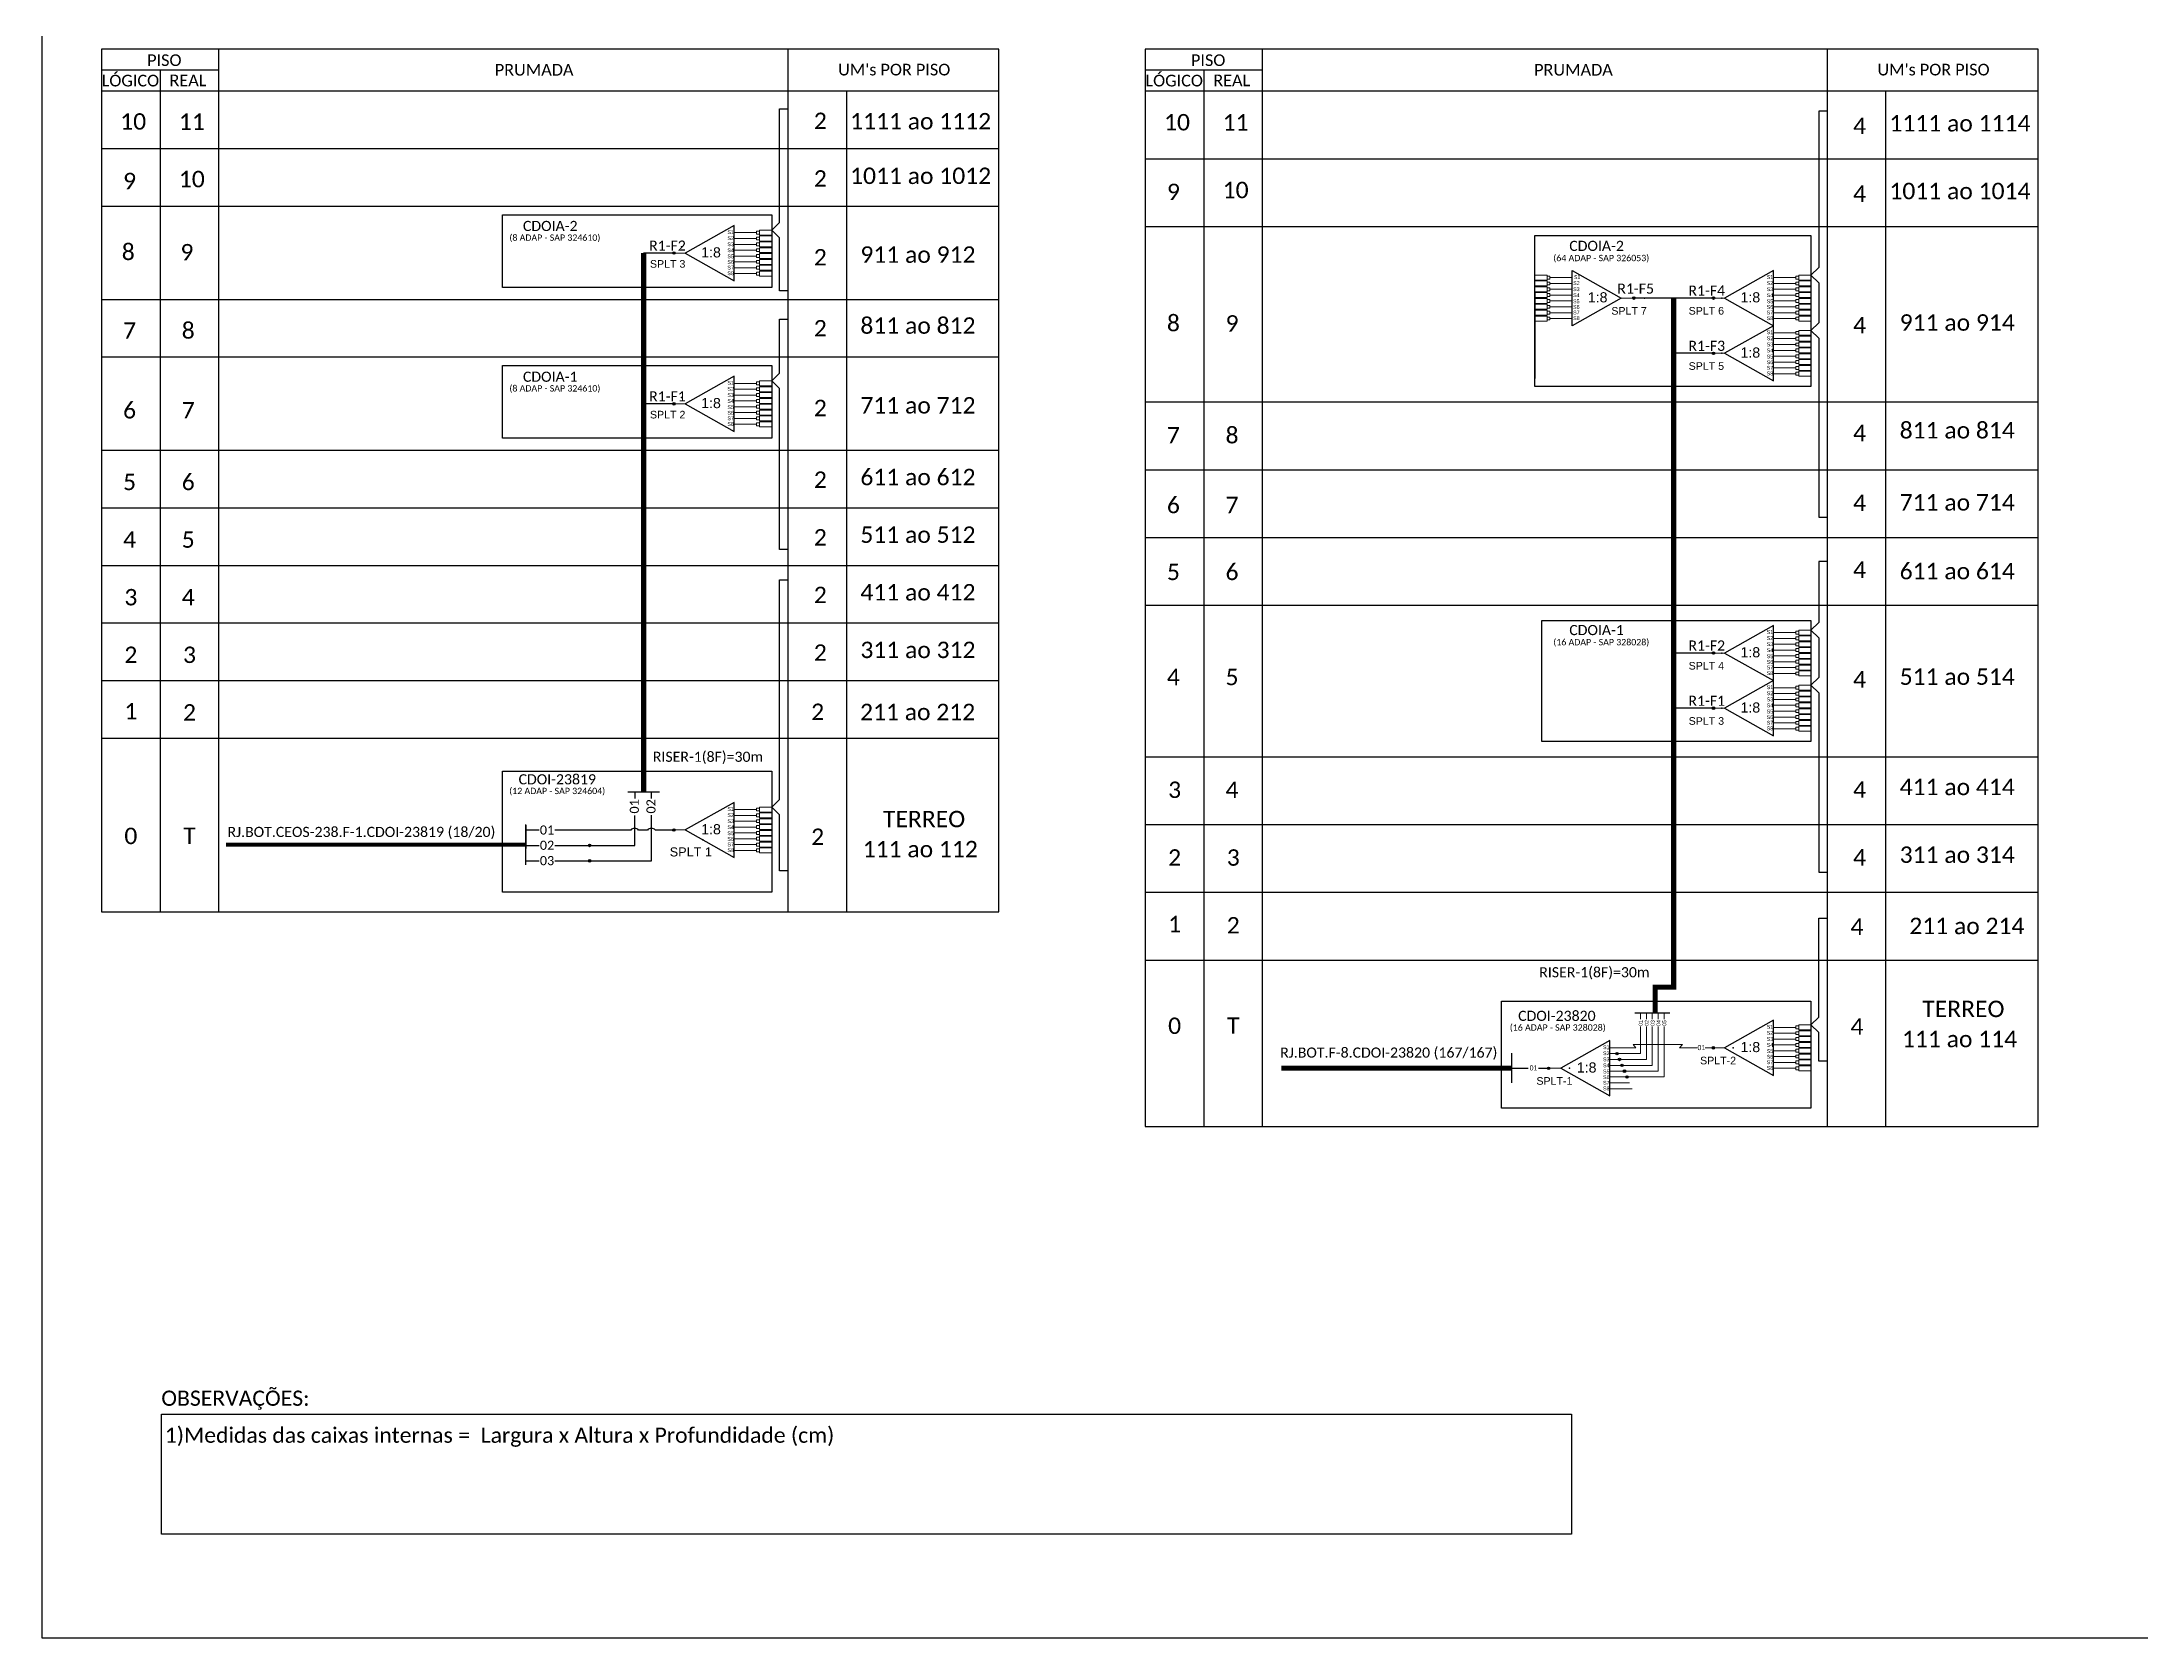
# Model space of a CAD drawing. Extents: x -4 to 1779, y 1 to 598.
# Drawn here: x 937.5 to 1351.9, y 3.6 to 318.5 of the extents above; entities that cross this region are included whole.
import ezdxf
from ezdxf.enums import TextEntityAlignment as Align

# ---------------------------------------------------------------- set-up
doc = ezdxf.new("R2010")
doc.units = 0
doc.layers.add('DROP DE CLIENTE', color=140, linetype='Continuous', plot=False)
doc.styles.add('ARIAL', font='arial.ttf')
doc.styles.add('MtXpl_Calibri', font='calibri.ttf')
doc.styles.add('WMF-Calibri0', font='calibri.ttf')

# ---------------------------------------------------------------- blocks, each defined once
blk = doc.blocks.new('SPLT_1-8_SC-APC')
at = {"color": 1}
blk.add_lwpolyline([(-7.37, -2.1), (-17.04, -7.55), (-7.37, -13), (-7.37, -2.1)], dxfattribs=at)
at = {"color": 3, "lineweight": 0}
for points in [[(-2.99, -3.51), (-7.37, -3.51)], [(-2.41, -3.02), (-2.41, -4)], [(-2.41, -3.02), (0, -3.02)], [(-2.41, -4), (0, -4)], [(-7.37, -4.66), (-2.99, -4.66)], [(-7.37, -5.82), (-2.99, -5.82)], [(-7.37, -6.97), (-2.99, -6.97)], [(-7.37, -8.12), (-2.99, -8.12)], [(-2.41, -4.17), (-2.41, -5.16)], [(-2.41, -4.17), (0, -4.17)], [(-2.41, -5.16), (0, -5.16)], [(-2.41, -5.32), (-2.41, -6.31)], [(-2.41, -5.32), (0, -5.32)], [(-2.41, -6.31), (0, -6.31)], [(-2.41, -6.48), (-2.41, -7.46)], [(-2.41, -6.48), (0, -6.48)], [(-2.41, -7.46), (0, -7.46)], [(-2.41, -7.63), (-2.41, -8.62)], [(-2.41, -7.63), (0, -7.63)], [(-7.37, -9.28), (-2.99, -9.28)], [(-7.37, -10.43), (-2.99, -10.43)], [(-7.37, -11.58), (-2.99, -11.58)], [(-2.41, -8.62), (0, -8.62)], [(-2.41, -8.78), (-2.41, -9.77)], [(-2.41, -8.78), (0, -8.78)], [(-2.41, -9.77), (0, -9.77)], [(-2.41, -9.94), (-2.41, -10.92)], [(-2.41, -9.94), (0, -9.94)], [(-2.41, -10.92), (0, -10.92)], [(-2.41, -11.09), (-2.41, -12.08)], [(-2.41, -11.09), (0, -11.09)], [(-2.41, -12.08), (0, -12.08)]]:
    blk.add_lwpolyline(points, dxfattribs=at)
for points in [[(-2.99, -3.22), (-2.41, -3.22), (-2.41, -3.8), (-2.99, -3.8)], [(-2.99, -4.38), (-2.41, -4.38), (-2.41, -4.95), (-2.99, -4.95)], [(-2.99, -5.53), (-2.41, -5.53), (-2.41, -6.1), (-2.99, -6.1)], [(-2.99, -6.68), (-2.41, -6.68), (-2.41, -7.26), (-2.99, -7.26)], [(-2.99, -7.84), (-2.41, -7.84), (-2.41, -8.41), (-2.99, -8.41)], [(-2.99, -8.99), (-2.41, -8.99), (-2.41, -9.56), (-2.99, -9.56)], [(-2.99, -10.14), (-2.41, -10.14), (-2.41, -10.72), (-2.99, -10.72)], [(-2.99, -11.3), (-2.41, -11.3), (-2.41, -11.87), (-2.99, -11.87)]]:
    blk.add_lwpolyline(points, close=True, dxfattribs=at)
at = {"color": 1, "lineweight": 0}
blk.add_lwpolyline([(-17.04, -7.55), (-19.26, -7.55)], dxfattribs=at)
at = {"color": 1, "style": 'ARIAL'}
for s, height, p in [('S1', 0.75, (-8.74, -3.78)), ('1:8', 2, (-13.91, -8.4)), ('S2', 0.75, (-8.74, -4.97)), ('S3', 0.75, (-8.74, -6.18)), ('S4', 0.75, (-8.74, -7.36)), ('S5', 0.75, (-8.74, -8.57)), ('S6', 0.75, (-8.74, -9.69)), ('S7', 0.75, (-8.74, -10.78)), ('S8', 0.75, (-8.74, -11.9))]:
    blk.add_text(s, height=height, dxfattribs=at).set_placement(p)
blk = doc.blocks.new('SPLITTER_')
blk.add_point((0, 0))
at = {"style": 'ARIAL', "flags": 4}
blk.add_attdef('SPLT', (0, -3.26), '', height=1.5, dxfattribs=at)
blk = doc.blocks.new('SPLITTER FUTURO')
blk.add_point((0, 0))
at = {"style": 'ARIAL', "text_generation_flag": 6, "flags": 4}
for tag, p, height in [('SPLT', (-6.22, -4.1), 1.5), ('INSTAL.', (-6.25, -6.09), 1.25)]:
    blk.add_attdef(tag, p, '', height=height, rotation=180, dxfattribs=at)
blk = doc.blocks.new('SPLT_1-8_SC-APC_ESQ')
at = {"color": 3, "lineweight": 0}
for points in [[(2.41, -3.02), (0, -3.02)], [(2.41, -4), (0, -4)], [(2.41, -3.02), (2.41, -4)], [(2.99, -3.51), (7.37, -3.51)], [(2.41, -4.17), (0, -4.17)], [(2.41, -5.16), (0, -5.16)], [(2.41, -5.32), (0, -5.32)], [(2.41, -6.31), (0, -6.31)], [(2.41, -6.48), (0, -6.48)], [(2.41, -7.46), (0, -7.46)], [(2.41, -7.63), (0, -7.63)], [(2.41, -4.17), (2.41, -5.16)], [(2.41, -5.32), (2.41, -6.31)], [(2.41, -6.48), (2.41, -7.46)], [(2.41, -7.63), (2.41, -8.62)], [(7.37, -4.66), (2.99, -4.66)], [(7.37, -5.82), (2.99, -5.82)], [(7.37, -6.97), (2.99, -6.97)], [(7.37, -8.12), (2.99, -8.12)], [(2.41, -8.62), (0, -8.62)], [(2.41, -8.78), (0, -8.78)], [(2.41, -9.77), (0, -9.77)], [(2.41, -9.94), (0, -9.94)], [(2.41, -10.92), (0, -10.92)], [(2.41, -11.09), (0, -11.09)], [(2.41, -12.08), (0, -12.08)], [(2.41, -8.78), (2.41, -9.77)], [(2.41, -9.94), (2.41, -10.92)], [(2.41, -11.09), (2.41, -12.08)], [(7.37, -9.28), (2.99, -9.28)], [(7.37, -10.43), (2.99, -10.43)], [(7.37, -11.58), (2.99, -11.58)]]:
    blk.add_lwpolyline(points, dxfattribs=at)
for points in [[(2.99, -3.22), (2.41, -3.22), (2.41, -3.8), (2.99, -3.8)], [(2.99, -4.38), (2.41, -4.38), (2.41, -4.95), (2.99, -4.95)], [(2.99, -5.53), (2.41, -5.53), (2.41, -6.1), (2.99, -6.1)], [(2.99, -6.68), (2.41, -6.68), (2.41, -7.26), (2.99, -7.26)], [(2.99, -7.84), (2.41, -7.84), (2.41, -8.41), (2.99, -8.41)], [(2.99, -8.99), (2.41, -8.99), (2.41, -9.56), (2.99, -9.56)], [(2.99, -10.14), (2.41, -10.14), (2.41, -10.72), (2.99, -10.72)], [(2.99, -11.3), (2.41, -11.3), (2.41, -11.87), (2.99, -11.87)]]:
    blk.add_lwpolyline(points, close=True, dxfattribs=at)
at = {"color": 1}
blk.add_lwpolyline([(7.37, -2.1), (17.04, -7.55), (7.37, -13), (7.37, -2.1)], dxfattribs=at)
at = {"color": 1, "lineweight": 0}
blk.add_lwpolyline([(17.04, -7.55), (19.26, -7.55)], dxfattribs=at)
at = {"color": 1, "style": 'ARIAL'}
for s, height, p in [('S1', 0.75, (7.7, -3.78)), ('S5', 0.75, (7.55, -8.57)), ('S3', 0.75, (7.55, -6.18)), ('S4', 0.75, (7.55, -7.36)), ('S2', 0.75, (7.56, -4.97)), ('1:8', 2, (10.45, -8.4)), ('S6', 0.75, (7.55, -9.69)), ('S7', 0.75, (7.55, -10.78)), ('S8', 0.75, (7.55, -11.9))]:
    blk.add_text(s, height=height, dxfattribs=at).set_placement(p)

msp = doc.modelspace()

# ---------------------------------------------------------------- hatches: boundary and pattern name
h = msp.add_hatch(color=3)
h.dxf.hatch_style = 1
edge = h.paths.add_edge_path()
edge.add_arc((1062.25, 276.84), 0.242, 0, 360)
h = msp.add_hatch(color=3)
h.dxf.hatch_style = 1
edge = h.paths.add_edge_path()
edge.add_arc((1251.62, 267.96), 0.256, 0, 360)
h = msp.add_hatch(color=3)
h.dxf.hatch_style = 1
edge = h.paths.add_edge_path()
edge.add_arc((1267.36, 267.96), 0.256, 0, 360)
h = msp.add_hatch(color=3)
h.dxf.hatch_style = 1
edge = h.paths.add_edge_path()
edge.add_arc((1267.36, 257.06), 0.256, 0, 360)
h = msp.add_hatch(color=3)
h.dxf.hatch_style = 1
edge = h.paths.add_edge_path()
edge.add_arc((1062.25, 247.09), 0.242, 0, 360)
h = msp.add_hatch(color=3)
h.dxf.hatch_style = 1
edge = h.paths.add_edge_path()
edge.add_arc((1267.36, 197.92), 0.256, 0, 360)
h = msp.add_hatch(color=3)
h.dxf.hatch_style = 1
edge = h.paths.add_edge_path()
edge.add_arc((1267.36, 187.03), 0.256, 0, 360)
h = msp.add_hatch(color=3)
h.dxf.hatch_style = 1
edge = h.paths.add_edge_path()
edge.add_arc((1062.22, 163), 0.256, 0, 360)
h = msp.add_hatch(color=3)
h.dxf.hatch_style = 1
edge = h.paths.add_edge_path()
edge.add_arc((1045.59, 159.96), 0.256, 0, 360)
h = msp.add_hatch(color=3)
h.dxf.hatch_style = 1
edge = h.paths.add_edge_path()
edge.add_arc((1045.59, 156.92), 0.256, 0, 360)
h = msp.add_hatch(color=3)
h.dxf.hatch_style = 1
edge = h.paths.add_edge_path()
edge.add_arc((1267.33, 120.02), 0.242, 0, 360)
h = msp.add_hatch(color=3)
h.dxf.hatch_style = 1
edge = h.paths.add_edge_path()
edge.add_arc((1234.81, 115.99), 0.242, 0, 360)
h = msp.add_hatch(color=3)
h.dxf.hatch_style = 1
edge = h.paths.add_edge_path()
edge.add_arc((1248.3, 118.87), 0.242, 0, 360)
h = msp.add_hatch(color=3)
h.dxf.hatch_style = 1
edge = h.paths.add_edge_path()
edge.add_arc((1248.8, 117.72), 0.242, 0, 360)
h = msp.add_hatch(color=3)
h.dxf.hatch_style = 1
edge = h.paths.add_edge_path()
edge.add_arc((1249.3, 116.56), 0.242, 0, 360)
h = msp.add_hatch(color=3)
h.dxf.hatch_style = 1
edge = h.paths.add_edge_path()
edge.add_arc((1249.8, 115.41), 0.242, 0, 360)
h = msp.add_hatch(color=3)
h.dxf.hatch_style = 1
edge = h.paths.add_edge_path()
edge.add_arc((1250.3, 114.26), 0.242, 0, 360)

# ---------------------------------------------------------------- linework, layer by layer
at = {"color": 5}
for p, q in [((1062.25, 276.84), (1056.25, 276.84)), ((1062.25, 247.09), (1056.25, 247.09))]:
    msp.add_line(p, q, dxfattribs=at)
at = {"color": 1}
msp.add_line((1033.02, 163.93), (1033.02, 159.34), dxfattribs=at)
at = {"color": 7}
msp.add_lwpolyline([(937.53, 597.56), (1778.53, 597.56), (1778.53, 3.56), (937.53, 3.56)], close=True, dxfattribs=at)
at = {"color": 0}
for points in [[(1126.32, 317.05), (949.27, 317.05)], [(1331.4, 317.05), (1155.24, 317.05)], [(972.42, 312.94), (949.27, 312.94)], [(1178.38, 312.94), (1155.24, 312.94)]]:
    msp.add_lwpolyline(points, dxfattribs=at)
for points in [[(949.27, 317.05), (949.27, 146.84), (1126.32, 146.84), (1126.32, 317.05)], [(972.42, 146.84), (972.42, 317.05)], [(1084.73, 317.05), (1084.73, 146.84)], [(1155.24, 317.05), (1155.24, 104.47), (1331.4, 104.47), (1331.4, 317.05)], [(1178.38, 104.47), (1178.38, 317.05)], [(1289.81, 317.05), (1289.81, 104.47)], [(960.84, 312.94), (960.84, 146.84)], [(1166.81, 312.94), (1166.81, 104.47)], [(949.27, 308.83), (1126.32, 308.83)], [(1096.31, 146.84), (1096.31, 308.83)], [(1155.24, 308.83), (1331.4, 308.83)], [(1301.39, 104.47), (1301.39, 308.83)], [(949.27, 297.46), (1126.32, 297.46)], [(1155.24, 295.46), (1331.4, 295.46)], [(949.27, 286.08), (1126.32, 286.08)], [(1155.24, 282.08), (1331.4, 282.08)], [(949.27, 267.71), (1126.32, 267.71)], [(949.27, 256.34), (1126.32, 256.34)], [(1155.24, 247.48), (1331.4, 247.48)], [(949.27, 237.97), (1126.32, 237.97)], [(1155.24, 234.1), (1331.4, 234.1)], [(949.27, 226.6), (1126.32, 226.6)], [(1155.24, 220.73), (1331.4, 220.73)], [(949.27, 215.22), (1126.32, 215.22)], [(1155.24, 207.36), (1331.4, 207.36)], [(949.27, 203.85), (1126.32, 203.85)], [(949.27, 192.48), (1126.32, 192.48)], [(949.27, 181.11), (1126.32, 181.11)], [(1155.24, 177.44), (1331.4, 177.44)], [(1155.24, 164.07), (1331.4, 164.07)], [(1155.24, 150.7), (1331.4, 150.7)], [(1155.24, 137.32), (1331.4, 137.32)]]:
    msp.add_lwpolyline(points)
at = {"color": 3}
for points in [[(1084.73, 269.41), (1083.08, 269.41), (1083.08, 279.86), (1081.51, 281.36), (1083.08, 282.87), (1083.08, 305.32), (1084.73, 305.32)], [(1289.82, 304.84), (1288.17, 304.84), (1288.16, 274), (1286.59, 272.49), (1288.16, 270.98), (1288.16, 263.1), (1286.59, 261.59), (1288.16, 260.08), (1288.16, 224.7), (1289.81, 224.7)], [(1084.73, 218.38), (1083.08, 218.38), (1083.08, 250.11), (1081.51, 251.62), (1083.08, 253.13), (1083.08, 263.81), (1084.73, 263.81)], [(1289.82, 216.01), (1288.17, 216.01), (1288.16, 203.96), (1286.59, 202.45), (1288.16, 200.94), (1288.16, 193.06), (1286.59, 191.56), (1288.16, 190.05), (1288.16, 154.66), (1289.81, 154.66)], [(1084.73, 154.95), (1083.08, 154.95), (1083.08, 166.02), (1081.51, 167.53), (1083.08, 169.04), (1083.08, 212.39), (1084.73, 212.39)], [(1033.02, 163), (1035.61, 163)], [(1038.69, 163), (1047.97, 163)], [(1047.97, 163), (1053.7, 163)], [(1055.26, 163), (1057, 163)], [(1058.57, 163), (1062.22, 163)], [(1289.82, 117.38), (1288.16, 117.38), (1288.16, 123.04), (1286.59, 124.55), (1288.16, 126.06), (1288.16, 145.62), (1289.81, 145.62)], [(1227.59, 116), (1230.75, 116)], [(1232.82, 115.99), (1234.81, 115.99)]]:
    msp.add_lwpolyline(points, dxfattribs=at)
at = {"color": 1}
for points in [[(1028.38, 284.38), (1081.51, 284.38), (1081.51, 270.06), (1028.38, 270.06)], [(1232.1, 280.33), (1286.59, 280.33), (1286.59, 250.49), (1232.1, 250.49)], [(1028.38, 254.64), (1081.51, 254.64), (1081.51, 240.32), (1028.38, 240.32)], [(1233.47, 204.35), (1286.59, 204.35), (1286.59, 180.46), (1233.47, 180.46)], [(1028.38, 174.6), (1081.51, 174.6), (1081.51, 150.71), (1028.38, 150.71)], [(1225.55, 129.23), (1286.59, 129.23), (1286.59, 108.1), (1225.55, 108.1)]]:
    msp.add_lwpolyline(points, close=True, dxfattribs=at)
at = {"color": 5, "const_width": 1}
for points in [[(1056.25, 276.84), (1056.25, 178.75), (1056.25, 178.75), (1056.25, 170.56)], [(1259.49, 267.96), (1259.49, 131.96), (1255.86, 131.96), (1255.86, 126.94)]]:
    msp.add_lwpolyline(points, dxfattribs=at)
at = {"color": 5}
for points in [[(1259.46, 267.96), (1251.62, 267.96)], [(1267.33, 267.96), (1259.49, 267.96)], [(1267.33, 257.06), (1259.49, 257.06)], [(1267.33, 197.92), (1259.49, 197.92)], [(1267.33, 187.03), (1259.49, 187.03)], [(1053.13, 170.56), (1059.38, 170.55)], [(1054.48, 170.56), (1054.48, 169.24)], [(1057.76, 170.56), (1057.76, 169.24)], [(1045.59, 156.92), (1057.78, 156.93), (1057.78, 165.91)], [(1045.59, 159.96), (1054.48, 159.96), (1054.48, 165.88)], [(1251.81, 126.94), (1258.75, 126.94)]]:
    msp.add_lwpolyline(points, dxfattribs=at)
at = {"color": 1}
for points in [[(1033.02, 156.14), (1033.02, 164.08)], [(1246.93, 121.44), (1237.26, 115.99), (1246.93, 110.54), (1246.93, 121.44)], [(1227.59, 113.08), (1227.59, 118.93)]]:
    msp.add_lwpolyline(points, dxfattribs=at)
msp.add_lwpolyline([(973.85, 160.08, 0.8, 0.8, 0), (1033.02, 160.11, 0.8, 0.8, 0)], format="xyseb", dxfattribs=at)
at = {"color": 2}
for points in [[(1033.02, 159.96), (1035.61, 159.96)], [(1038.69, 159.96), (1045.59, 159.96)]]:
    msp.add_lwpolyline(points, dxfattribs=at)
at = {"color": 7}
for points in [[(1033.02, 156.93), (1035.61, 156.93)], [(1038.69, 156.92), (1045.59, 156.92)]]:
    msp.add_lwpolyline(points, dxfattribs=at)
at = {"color": 5, "lineweight": 0}
for points in [[(1252.97, 126.94), (1252.97, 125.65)], [(1254.13, 126.94), (1254.13, 125.65)], [(1255.28, 126.94), (1255.28, 125.65)], [(1256.44, 126.94), (1256.44, 125.65)], [(1257.6, 126.94), (1257.6, 125.65)], [(1248.54, 118.87), (1252.97, 118.87), (1252.97, 124.23)], [(1249.04, 117.72), (1254.12, 117.72), (1254.12, 124.22)], [(1249.54, 116.56), (1255.28, 116.56), (1255.28, 124.23)], [(1250.04, 115.41), (1256.44, 115.41), (1256.44, 124.23)], [(1250.54, 114.26), (1257.59, 114.26), (1257.59, 124.23)]]:
    msp.add_lwpolyline(points, dxfattribs=at)
at = {"color": 7, "lineweight": 0}
for points in [[(1252.03, 120.02), (1251.48, 120.65), (1255.16, 120.65)], [(1260.66, 120.02), (1261.22, 120.65), (1255.16, 120.65)], [(1246.93, 120.02), (1252.03, 120.02)], [(1246.93, 118.87), (1248.3, 118.87)], [(1246.93, 117.72), (1248.8, 117.72)], [(1246.93, 116.56), (1249.3, 116.56)], [(1264.1, 120.02), (1260.66, 120.02)], [(1267.09, 120.02), (1265.7, 120.02)], [(1246.93, 115.41), (1249.8, 115.41)], [(1246.93, 114.26), (1250.3, 114.26)], [(1246.93, 113.11), (1250.8, 113.11)], [(1246.93, 111.95), (1251.3, 111.95)]]:
    msp.add_lwpolyline(points, dxfattribs=at)
at = {"color": 1, "const_width": 1}
msp.add_lwpolyline([(1182.06, 116), (1227.59, 116)], dxfattribs=at)
at = {"color": 1, "lineweight": 0}
msp.add_lwpolyline([(1237.26, 115.99), (1235.03, 115.99)], dxfattribs=at)
at = {"color": 0}
msp.add_lwpolyline([(961.09, 47.76), (1239.34, 47.76), (1239.34, 24.06), (961.09, 24.06)], close=True, dxfattribs=at)
at = {"color": 3}
for centre, radius in [((1062.25, 276.84), 0.242), ((1251.62, 267.96), 0.256), ((1267.36, 267.96), 0.256), ((1267.36, 257.06), 0.256), ((1062.25, 247.09), 0.242), ((1267.36, 197.92), 0.256), ((1267.36, 187.03), 0.256), ((1062.22, 163), 0.256), ((1045.59, 159.96), 0.256), ((1045.59, 156.92), 0.256), ((1267.33, 120.02), 0.242), ((1234.81, 115.99), 0.242), ((1248.3, 118.87), 0.242), ((1248.8, 117.72), 0.242), ((1249.3, 116.56), 0.242), ((1249.8, 115.41), 0.242), ((1250.3, 114.26), 0.242)]:
    msp.add_circle(centre, radius, dxfattribs=at)
for centre in [(1054.48, 162.25), (1057.78, 162.25)]:
    msp.add_arc(centre, 1.08, 43.7403, 136.2597, dxfattribs=at)
at = {"layer": 'DROP DE CLIENTE', "color": 1}
msp.add_line((1232.1, 269.2), (1232.1, 252.09), dxfattribs=at)

# ---------------------------------------------------------------- block references
at = {"color": 3}
for p in [(1081.51, 284.38), (1286.59, 275.51), (1286.59, 264.61), (1081.51, 254.64), (1286.59, 205.47), (1286.59, 194.57), (1081.51, 170.55), (1286.59, 127.57)]:
    msp.add_blockref('SPLT_1-8_SC-APC', p, dxfattribs=at)
ref = msp.add_blockref('SPLITTER FUTURO', (1063.71, 278.05))
ref.add_attrib('SPLT', 'SPLT 3', (1057.49, 273.95), dxfattribs={"height": 1.5, "rotation": 180, "style": 'ARIAL', "text_generation_flag": 6})
msp.add_blockref('SPLT_1-8_SC-APC_ESQ', (1232.1, 275.51))
ref = msp.add_blockref('SPLITTER_', (1253.73, 267.95), dxfattribs=dict(xscale=-1))
ref.add_attrib('SPLT', 'SPLT 7', (1247.2, 264.69), dxfattribs={"height": 1.5, "style": 'ARIAL'})
ref = msp.add_blockref('SPLITTER_', (1268.98, 267.96), dxfattribs=dict(xscale=-1))
ref.add_attrib('SPLT', 'SPLT 6', (1262.45, 264.7), dxfattribs={"height": 1.5, "style": 'ARIAL'})
ref = msp.add_blockref('SPLITTER_', (1268.98, 257.06), dxfattribs=dict(xscale=-1))
ref.add_attrib('SPLT', 'SPLT 5', (1262.45, 253.8), dxfattribs={"height": 1.5, "style": 'ARIAL'})
ref = msp.add_blockref('SPLITTER FUTURO', (1063.71, 248.31))
ref.add_attrib('SPLT', 'SPLT 2', (1057.49, 244.21), dxfattribs={"height": 1.5, "rotation": 180, "style": 'ARIAL', "text_generation_flag": 6})
ref = msp.add_blockref('SPLITTER_', (1268.98, 197.92), dxfattribs=dict(xscale=-1))
ref.add_attrib('SPLT', 'SPLT 4', (1262.45, 194.66), dxfattribs={"height": 1.5, "style": 'ARIAL'})
ref = msp.add_blockref('SPLITTER_', (1268.98, 187.03), dxfattribs=dict(xscale=-1))
ref.add_attrib('SPLT', 'SPLT 3', (1262.45, 183.76), dxfattribs={"height": 1.5, "style": 'ARIAL'})
at = {"color": 7}
ref = msp.add_blockref('SPLITTER_', (1067.92, 161.04), dxfattribs=dict(at, xscale=-1))
ref.add_attrib('SPLT', 'SPLT 1', (1061.39, 157.78), dxfattribs={"height": 1.79, "style": 'ARIAL'})
ref = msp.add_blockref('SPLITTER_', (1271.24, 120.02), dxfattribs=dict(xscale=-1))
ref.add_attrib('SPLT', 'SPLT-2', (1264.71, 116.76), dxfattribs={"height": 1.5, "style": 'ARIAL'})
ref = msp.add_blockref('SPLITTER_', (1238.94, 115.99), dxfattribs=dict(xscale=-1))
ref.add_attrib('SPLT', 'SPLT-1', (1232.41, 112.73), dxfattribs={"height": 1.5, "style": 'ARIAL'})

# ---------------------------------------------------------------- texts
at = {"color": 0, "style": 'WMF-Calibri0'}
for s, p in [('     PISO', (954.23, 313.75)), ('     PISO', (1160.2, 313.75)), ('  LÓGICO', (947.69, 309.72)), ('    REAL', (959.45, 309.77)), ('PRUMADA', (1026.88, 311.86)), ("UM's POR PISO", (1094.62, 311.89)), ('  LÓGICO', (1153.65, 309.72)), ('    REAL', (1165.41, 309.77)), ('PRUMADA', (1231.96, 311.86)), ("UM's POR PISO", (1299.7, 311.89))]:
    msp.add_text(s, height=2.3, dxfattribs=at).set_placement(p)
at = {"color": 7, "style": 'WMF-Calibri0'}
for s, height, p in [('10', 3.24, (955.52, 302.81)), ('11', 3.24, (967.09, 302.77)), ('10', 3.24, (1161.49, 302.66)), ('11', 3.24, (1173.06, 302.62)), ('10', 3.24, (967.09, 291.44)), ('10', 3.24, (1173.06, 289.29)), ('01', 1.793, (1037.18, 163)), ('02', 1.793, (1037.18, 159.99)), ('03', 1.793, (1037.18, 156.95))]:
    msp.add_text(s, height=height, dxfattribs=at).set_placement(p, align=Align.MIDDLE_CENTER)
for s, p in [('1111 ao 1112', (1096.98, 301.24)), ('1111 ao 1114', (1302.06, 300.84)), ('1011 ao 1012', (1096.98, 290.47)), ('1011 ao 1014', (1302.06, 287.47)), ('911 ao 912', (1099.01, 274.92)), ('811 ao 812', (1099.01, 260.92)), ('911 ao 914', (1304.09, 261.52)), ('711 ao 712', (1099.01, 245.18)), ('811 ao 814', (1304.09, 240.26)), ('611 ao 612', (1099.01, 231.03)), ('711 ao 714', (1304.09, 226.03)), ('511 ao 512', (1099.01, 219.66)), ('611 ao 614', (1304.09, 212.47)), ('411 ao 412', (1099.01, 208.29)), ('311 ao 312', (1099.01, 196.92)), ('511 ao 514', (1304.09, 191.64)), ('211 ao 212', (1098.95, 184.67)), ('411 ao 414', (1304.09, 169.88)), ('TERREO', (1103.47, 163.54)), ('111 ao 112', (1099.47, 157.61)), ('311 ao 314', (1304.09, 156.51)), ('211 ao 214', (1305.99, 142.45)), ('TERREO', (1308.55, 126.08)), ('111 ao 114', (1304.55, 120.14))]:
    msp.add_text(s, height=3.24, dxfattribs=at).set_placement(p)
at = {"color": 1}
for s, height, style, p in [('CDOIA-2', 2, 'WMF-Calibri0', (1032.43, 281.19)), ('CDOIA-2', 2, 'WMF-Calibri0', (1238.9, 277.26)), ('CDOIA-1', 2, 'WMF-Calibri0', (1032.43, 251.44)), ('CDOIA-1', 2, 'WMF-Calibri0', (1238.9, 201.45)), ('CDOI-23819', 2, 'WMF-Calibri0', (1031.57, 172)), ('RJ.BOT.CEOS-238.F-1.CDOI-23819 (18/20)', 2, 'WMF-Calibri0', (974.13, 161.62)), ('CDOI-23820', 2, 'WMF-Calibri0', (1228.81, 125.33)), ('RJ.BOT.F-8.CDOI-23820 (167/167)', 2, 'WMF-Calibri0', (1181.85, 118.08)), ('S1', 0.75, 'ARIAL', (1245.56, 119.75)), ('1:8', 2, 'ARIAL', (1240.38, 115.14)), ('S2', 0.75, 'ARIAL', (1245.56, 118.57)), ('S3', 0.75, 'ARIAL', (1245.56, 117.36)), ('S4', 0.75, 'ARIAL', (1245.56, 116.18)), ('S5', 0.75, 'ARIAL', (1245.56, 114.97)), ('S6', 0.75, 'ARIAL', (1245.56, 113.85)), ('S7', 0.75, 'ARIAL', (1245.56, 112.75)), ('S8', 0.75, 'ARIAL', (1245.56, 111.63))]:
    msp.add_text(s, height=height, dxfattribs=dict(at, style=style)).set_placement(p)
at = {"color": 1, "style": 'WMF-Calibri0'}
for s, p in [('(8 ADAP - SAP 324610)', (1038.73, 279.26)), ('(64 ADAP - SAP 326053)', (1245.21, 275.24)), ('(8 ADAP - SAP 324610)', (1038.73, 249.52)), ('(16 ADAP - SAP 328028)', (1245.21, 199.44)), ('(12 ADAP - SAP 324604)', (1039.19, 170.08)), ('(16 ADAP - SAP 328028)', (1236.62, 123.4))]:
    msp.add_text(s, height=1.25, dxfattribs=at).set_placement(p, align=Align.CENTER)
at = {"color": 5, "style": 'WMF-Calibri0'}
for s, p in [('R1-F2', (1057.32, 277.31)), ('R1-F5', (1248.37, 268.83)), ('R1-F4', (1262.4, 268.44)), ('R1-F3', (1262.4, 257.54)), ('R1-F1', (1057.32, 247.57)), ('R1-F2', (1262.4, 198.4)), ('R1-F1', (1262.4, 187.5)), ('RISER-1(8F)=30m', (1058.06, 176.45)), ('RISER-1(8F)=30m', (1232.97, 133.93))]:
    msp.add_text(s, height=2, dxfattribs=at).set_placement(p)
at = {"color": 7, "style": 'WMF-Calibri0'}
for s, p in [('01', (1054.4, 167.66)), ('02', (1057.69, 167.66))]:
    msp.add_text(s, height=1.793, rotation=90.1688, dxfattribs=at).set_placement(p, align=Align.MIDDLE_CENTER)
at = {"style": 'ARIAL'}
for s, p in [('01', (1252.97, 124.91)), ('02', (1254.18, 124.91)), ('03', (1255.34, 124.91)), ('04', (1256.49, 124.91)), ('05', (1257.65, 124.91))]:
    msp.add_text(s, height=0.75, rotation=90, dxfattribs=at).set_placement(p, align=Align.MIDDLE_CENTER)
for p in [(1264.97, 120.06), (1231.84, 116.05)]:
    msp.add_text('01', height=1, dxfattribs=at).set_placement(p, align=Align.MIDDLE_CENTER)
for s, style, p in [('OBSERVAÇÕES:', 'WMF-Calibri0', (961.07, 49.38)), ('1)Medidas das caixas internas =  Largura x Altura x Profundidade (cm)', 'MtXpl_Calibri', (961.76, 42.08))]:
    msp.add_text(s, height=3, dxfattribs=dict(style=style)).set_placement(p)
at = {"color": 7, "style": 'WMF-Calibri0'}
for tag, flags, p in [('2', 4, (1091.11, 302.93)), ('4', 4, (1296.19, 301.93)), ('9', 4, (954.81, 291.06)), ('2', 4, (1091.11, 291.56)), ('9', 4, (1160.78, 288.91)), ('4', 4, (1296.19, 288.56)), ('8', 4, (954.55, 277.08)), ('9', 4, (966.12, 277.01)), ('2', 4, (1091.11, 276.01)), ('7', 4, (954.81, 261.57)), ('8', 4, (966.38, 261.57)), ('2', 4, (1091.11, 262.01)), ('8', 4, (1160.78, 263.03)), ('9', 4, (1172.35, 262.96)), ('4', 4, (1296.19, 262.61)), ('6', 4, (954.81, 245.83)), ('7', 4, (966.38, 245.83)), ('2', 4, (1091.11, 246.27)), ('7', 4, (1160.78, 240.91)), ('8', 4, (1172.35, 240.91)), ('4', 4, (1296.19, 241.34)), ('5', 4, (954.81, 231.68)), ('6', 4, (966.38, 231.68)), ('2', 4, (1091.11, 232.12)), ('6', 4, (1160.78, 227.13)), ('7', 4, (1172.35, 227.13)), ('4', 4, (1296.19, 227.57)), ('4', 4, (954.81, 220.31)), ('5', 4, (966.38, 220.31)), ('2', 4, (1091.11, 220.75)), ('5', 4, (1160.78, 213.93)), ('6', 4, (1172.35, 213.93)), ('4', 4, (1296.19, 214.37)), ('3', 4, (955.06, 208.94)), ('4', 4, (966.38, 208.94)), ('2', 4, (1091.11, 209.38)), ('2', 4, (955.06, 197.57)), ('3', 4, (966.63, 197.57)), ('2', 4, (1091.11, 198)), ('4', 4, (1160.78, 193.19)), ('5', 4, (1172.35, 193.19)), ('4', 4, (1296.19, 192.73)), ('1', 4, (955.06, 186.44)), ('2', 4, (966.63, 186.2)), ('2', 4, (1090.59, 186.32)), ('3', 4, (1161.02, 170.94)), ('4', 4, (1172.35, 170.94)), ('4', 4, (1296.19, 170.97)), ('0', 4, (955.06, 161.83)), ('T', 12, (966.63, 161.87)), ('2', 4, (1090.59, 161.67)), ('2', 4, (1161.02, 157.57)), ('3', 4, (1172.59, 157.57)), ('4', 4, (1296.19, 157.6)), ('1', 4, (1161.02, 144.44)), ('2', 4, (1172.59, 144.2)), ('4', 4, (1295.67, 143.92)), ('0', 4, (1161.02, 124.37)), ('T', 12, (1172.59, 124.41)), ('4', 4, (1295.67, 124.21))]:
    msp.add_attdef(tag, text='XX', height=3.24, dxfattribs=dict(at, flags=flags)).set_placement(p, align=Align.MIDDLE_CENTER)

doc.saveas('drawing.dxf')
